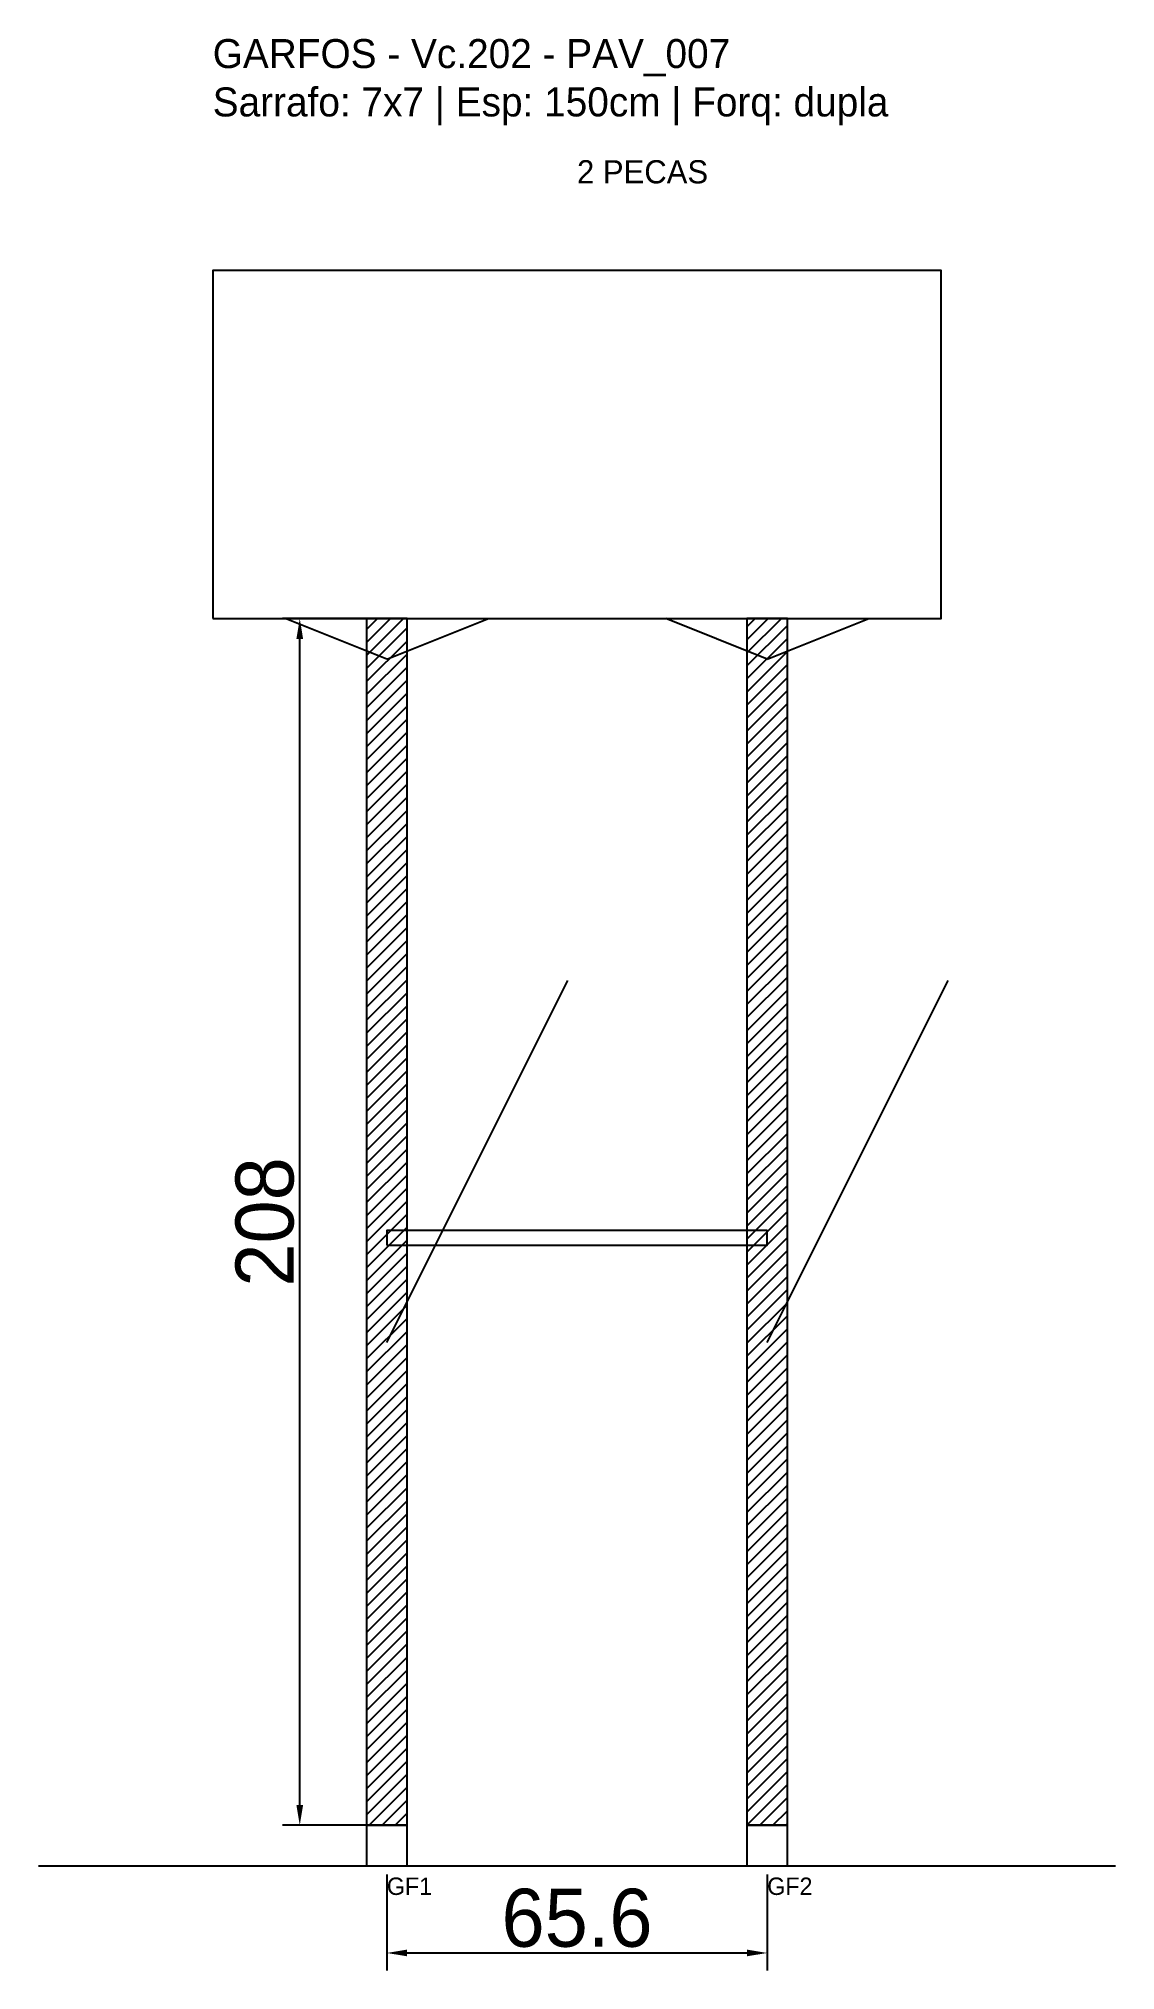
# Model space of a CAD drawing. Header units: metres. Extents: x -30 to 156, y -25 to 308.
import ezdxf

# ---------------------------------------------------------------- set-up
doc = ezdxf.new("R2010")
doc.units = ezdxf.units.M
for name, color, linetype in [('BARRA_ANCORAGEM', 1, 'Continuous'), ('COTA', 241, 'Continuous'), ('GARFOS OK', 3, 'Continuous'), ('NOME DA VIGA', 6, 'Continuous'), ('SARR_7x7', 40, 'Continuous'), ('TIRAS REESCORAMENTO', 252, 'Continuous'), ('VIGAS', 3, 'Continuous')]:
    doc.layers.add(name, color=color, linetype=linetype)
doc.dimstyles.new('EZ DXF', dxfattribs={"dimtxt": 10, "dimasz": 3.5, "dimexe": 3, "dimexo": 1.5, "dimgap": 1, "dimtad": 1, "dimdec": 1, "dimdsep": 46, "dimcen": 2.5, "dimazin": 3, "dimtfac": 1, "dimtmove": 0, "dimatfit": 3})

msp = doc.modelspace()

# ---------------------------------------------------------------- hatches: boundary and pattern name
at = {"layer": 'COTA'}
h = msp.add_hatch(dxfattribs=at)
h.set_pattern_fill('ANSI31', scale=0.5)
h.paths.add_polyline_path([(26.5, 0), (33.5, 0), (33.5, 208), (26.5, 208)])
h = msp.add_hatch(dxfattribs=at)
h.set_pattern_fill('ANSI31', scale=0.5)
h.paths.add_polyline_path([(92.06, 0), (99.06, 0), (99.06, 208), (92.06, 208)])

# ---------------------------------------------------------------- linework, layer by layer
at = {"layer": 'BARRA_ANCORAGEM'}
for p, q in [((30, 83.2), (61.2, 145.6)), ((95.56, 83.2), (126.76, 145.6))]:
    msp.add_line(p, q, dxfattribs=at)
at = {"layer": 'GARFOS OK'}
for p, q in [((30, 201), (12.5, 208)), ((12.5, 208), (47.5, 208)), ((30, 201), (47.5, 208)), ((95.56, 201), (78.06, 208)), ((78.06, 208), (113.06, 208)), ((95.56, 201), (113.06, 208))]:
    msp.add_line(p, q, dxfattribs=at)
at = {"layer": 'GARFOS OK', "linetype": 'CONTINUOUS'}
msp.add_line((-30, -7), (155.56, -7), dxfattribs=at)
at = {"layer": 'GARFOS OK'}
for points in [[(26.5, 0), (33.5, 0), (33.5, 208), (26.5, 208), (26.5, 0)], [(92.06, 0), (99.06, 0), (99.06, 208), (92.06, 208), (92.06, 0)]]:
    msp.add_lwpolyline(points, dxfattribs=at)
at = {"layer": 'SARR_7x7'}
for points in [[(26.5, -7), (33.5, -7), (33.5, 0), (26.5, 0), (26.5, -7)], [(92.06, -7), (99.06, -7), (99.06, 0), (92.06, 0), (92.06, -7)]]:
    msp.add_lwpolyline(points, dxfattribs=at)
at = {"layer": 'TIRAS REESCORAMENTO'}
msp.add_lwpolyline([(30, 100), (95.56, 100), (95.56, 102.5), (30, 102.5), (30, 100)], dxfattribs=at)
at = {"layer": 'VIGAS'}
msp.add_lwpolyline([(0, 208), (125.56, 208), (125.56, 268), (0, 268), (0, 208)], dxfattribs=at)

# ---------------------------------------------------------------- texts
at = {"layer": 'NOME DA VIGA'}
for s, height, p in [('2 PECAS', 4, (62.78, 283)), ('GF1', 3, (30, -12)), ('GF2', 3, (95.56, -12))]:
    msp.add_text(s, height=height, dxfattribs=at).set_placement(p)
at = {"layer": 'NOME DA VIGA', "insert": (0, 293), "char_height": 5, "attachment_point": 7}
msp.add_mtext('GARFOS - Vc.202 - PAV_007\\PSarrafo: 7x7 | Esp: 150cm | Forq: dupla', dxfattribs=at)

# ---------------------------------------------------------------- dimensions: what is measured, and where the dimension line sits
at = {"layer": 'COTA'}
msp.add_linear_dim(base=(15, 0), p1=(30, 0), p2=(30, 208), angle=90, dimstyle='EZ DXF', dxfattribs=at).render()
msp.add_linear_dim(base=(30, -22), p1=(30, -7), p2=(95.56, -7), dimstyle='EZ DXF', dxfattribs=at).render()

doc.saveas('drawing.dxf')
